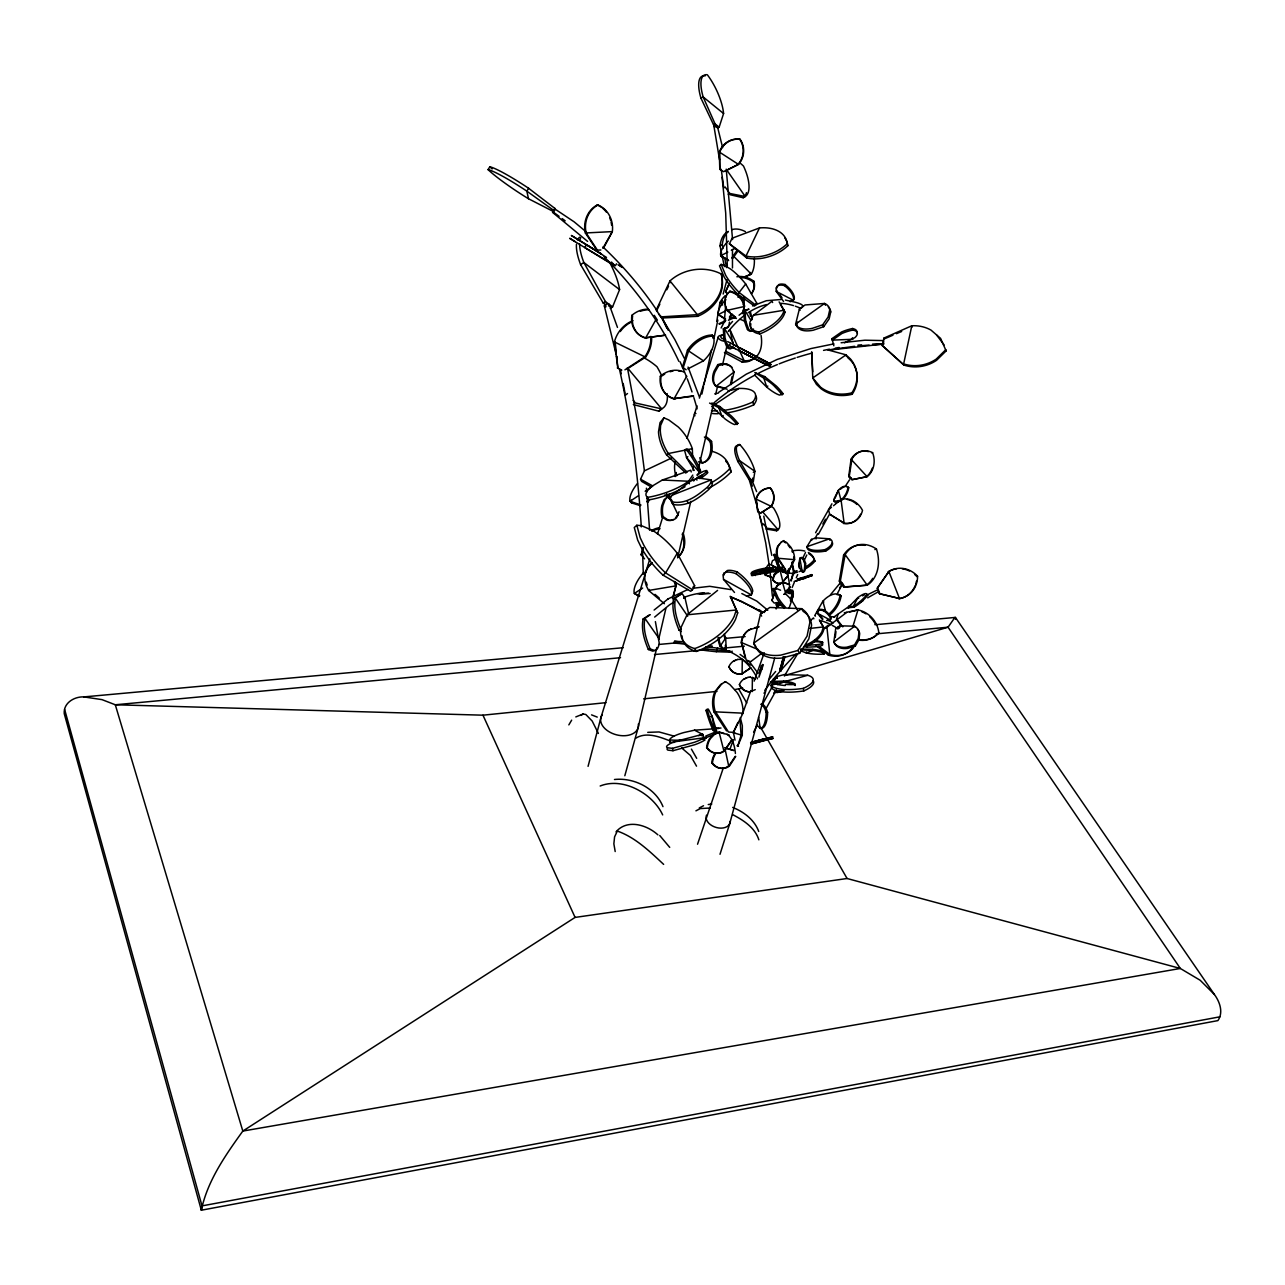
<?xml version="1.0" encoding="UTF-8"?>
<svg xmlns="http://www.w3.org/2000/svg" width="1285" height="1285" viewBox="0 0 1285 1285"><rect width="100%" height="100%" fill="white"/><g stroke="black" fill="none" stroke-linecap="round" stroke-linejoin="round"><path stroke-width="1.5" d="M751.934 480.317L749.605 481.104L751.934 480.317L756.624 491.609M737.51 659.414L742.28 659.382L742.104 673.838L739.614 674.079A11.726 11.469 -82.5 0 1 729.944 668.81L728.884 666.738A12.368 12.095 -81.6 0 1 733.269 661.261L737.718 659.43M719.552 159.886L713.994 126.46L715.006 125.544L717.223 125.737L722.62 147.598M789.359 591.614L787.882 591.742L790.789 592.819L789.359 591.614L789.472 587.309A143.101 36.462 -60.9 0 0 787.882 576.371M717.223 125.737L716.211 126.653M655.382 621.619L659.173 642.709A25.154 9.348 71.8 0 1 654.451 650.483L650.146 648.861C646.146 639.352 642.789 628.718 644.909 618.342L650.338 614.648M776.975 558.445L778.806 566.219A10.376 0.819 71.6 0 1 774.582 554.204L780.091 568.404L778.035 566.492A10.376 0.819 71.6 0 1 773.811 554.477L776.22 558.718L778.035 566.492L780.091 568.404M806.996 647.078L807.092 645.102A24.752 3.405 2.9 0 0 822.416 642.066L822.32 644.026A24.752 3.421 2.9 0 1 806.996 647.078A24.768 3.421 2.9 0 1 804.105 646.724M685.226 643.962L673.742 643.078L674.577 641.311L682.528 641.633M801.069 650.997L806.337 652.989A14.215 2.747 4.5 0 0 824.119 653.985L824.215 652.876A14.151 2.731 4.6 0 0 812.746 649.327L800.603 649.053M812.746 649.327L812.65 650.451L806.337 652.989L806.434 651.88M771.53 681.516L783.657 681.066A14.119 2.522 4.7 0 1 795.254 684.439L795.158 685.548A14.119 2.522 4.7 0 0 783.561 682.174L770.341 681.982L777.457 684.519A14.183 2.538 4.7 0 0 785.296 685.531M783.657 681.066L783.561 682.174L777.457 684.519M765.057 691.812L763.997 693.225M623.289 647.704L83.91 696.904C74.305 696.454 63.302 702.959 64.25 713.689L201.327 1210.213L1217.907 1020.611C1223.625 1012.419 1219.77 1001.786 1214.405 994.494L955.414 617.426L874.989 624.735M724.322 321.587L725.656 305.926M739.999 719.986L741.076 735.373L737.67 746.264L742.28 735.341L742.345 725.736L740.321 717.608M830.736 311.918L829.146 318.889L823.701 326.711L813.325 330.197A29.491 14.215 -31.2 0 1 796.684 325.972M791.962 563.151L793.391 571.793L791.03 580.708L794.114 571.793L792.026 562.107M724.001 575.038L724.194 572.949M64.619 709.416L202.002 1205.892L201.327 1210.213C207.495 1180.722 225.501 1155.151 242.817 1131.073L575.086 917.41L847.072 878.506L1180.337 968.472L1200.158 980.246L1214.405 994.494M955.478 619.37L955.414 617.426M752.287 481.939L753.379 481.265L754.889 471.322A24.64 7.694 58 0 0 739.807 444.578L738.233 445.574A24.479 7.614 58.1 0 0 737.895 461.556L749.219 479.835L752.287 481.939L752.689 478.084M776.622 288.466L776.799 286.812M728.997 326.005L729.446 322.166M700.823 649.824A21.042 1.687 5.7 0 0 716.291 651.688L717.689 648.122L723.166 649.086M732.097 651.077L731.952 652.234L716.291 651.688M835.266 637.456L835.957 631.674M781.409 667.397L780.943 670.882L779.834 670.593L780.654 667.188M871.744 452.882L872.595 452.657A20.303 17.123 75.7 0 1 867.102 476.671L851.746 479.755L848.726 476.253L851.072 459.259A20.255 17.058 76.2 0 1 868.483 451.597M685.724 450.296L685.869 449.284A19.934 3.518 56.4 0 1 688.856 450.119L691.137 453.348A20.705 3.646 56.5 0 1 699.795 468.897L700.518 471.049L697.723 474.856L700.518 471.049L697.98 468.174M851.072 459.259L867.102 476.671L852.324 479.61L849.321 476.109L851.923 459.034A20.255 17.058 76.2 0 1 872.595 452.657M743.79 310.906L748.769 309.203L743.79 310.906L744.384 320.222A17.042 4.995 69.8 0 0 747.452 329.442L748.786 330.647A16.207 4.755 69.7 0 0 752.303 329.49M841.322 583.888L839.314 581.141L843.586 555.168A32.398 25.009 71.3 0 1 865.046 545.354M723.327 328.848L728.338 327.081L723.327 328.848L723.857 338.035A16.721 5.076 69.8 0 0 726.876 347.095L728.21 348.251A15.918 4.835 69.8 0 0 731.759 347.03M681.002 594.039L673.533 598.858C671.525 609.54 674.994 620.414 679.074 630.196L681.339 631.561M798.66 565.031L799.88 558.268L800.78 558.156A11.886 3.421 81.9 0 1 805.566 563.232A11.87 3.421 81.9 0 1 803.173 572.034L799.125 567.761L798.66 565.031L800.025 561.545M843.586 555.168L845.144 554.622L867.246 585.173L844.807 586.843L840.39 580.772L845.144 554.622A32.43 25.009 71.2 0 1 876.45 549.032A32.478 25.122 70.6 0 1 867.246 585.173L843.731 587.197L842.317 585.269M648.989 615.129L643.11 618.985C640.99 629.361 644.331 639.994 648.331 649.503L652.635 651.126A25.154 9.364 71.8 0 0 654.402 650.499M673.468 519.445A18.616 11.902 80.1 0 1 666.433 519.959L661.791 516.715A19.612 12.513 80.4 0 1 661.775 505.696L664.056 499.72L668.939 495.721L665.212 499.496L662.948 505.455A19.628 12.513 80.4 0 0 662.948 516.49L667.606 519.718A18.616 11.886 80.1 0 0 676.617 517.646L679.058 511.703M717.833 320.061L713.994 338.324M730.523 383.99L732.048 376.65M725.302 295.582A22.552 16.801 -60.2 0 0 719.986 302.441L716.725 321.395M711.601 349.584L703.907 384.906M882.329 345.585L883.968 338.067L911.788 325.78A34.695 31.354 -18.5 0 1 930.966 330.068L940.572 338.357L946.129 350.901L936.54 360.33A34.55 31.113 -18.2 0 1 904.014 365.101L882.329 345.585L904.014 365.101M797.535 322.053L796.684 325.972L795.624 324.125L799.382 309.026L805.069 304.963L824.536 303.453A29.491 14.215 -31.5 0 1 829.692 310.054L828.102 317.026L822.641 324.848L812.265 328.35A29.507 14.199 -31.2 0 1 795.624 324.125L824.536 303.453L825.58 305.316M701.883 394.061L703.521 386.705M731.165 384.601L734.088 371.975L731.02 366.386M760.431 614.198L753.701 643.175L755.484 645.937A48.573 27.788 -33.6 0 0 782.517 657.952L799.672 653.294L808.811 638.934L811.558 625.506A48.605 27.836 -34.2 0 0 803.253 611.451L801.503 608.656L769.779 607.452L760.431 614.198L761.636 616.093M656.796 647.511L638.211 727.406L624.815 775.771M658.611 639.721L665.855 608.544M677.645 557.883L690.8 501.359M698.494 468.238L713.014 405.883M715.729 394.19L717.544 386.399M722.523 364.956L727.053 345.472M672.457 598.633L676.215 584.916L675.38 581.912M783.384 656.699L782.212 664.297L784.412 656.972L780.943 670.882L784.926 656.619M742.393 313.62L744.513 306.023C743.308 298.698 737.269 292.546 729.976 291.165L727.567 293.655M742.746 313.187L744.513 306.023M673.468 595.967L676.215 584.916M783.416 656.603L779.834 670.593L783.352 658.225L784.46 658.53M588.064 766.358L600.898 717.673L649.857 558.863M723.166 294.024L726.941 279.921M759.146 673.292L760.077 669.774M774.71 658.032L729.768 823.476L720.002 854.284M790.371 600.32L792.476 592.626M644.588 558.846L641.135 554.847L643.207 547.571M643.383 548.39L641.135 554.847M687.877 368.875L703.457 360.844A23.773 14.729 -43.9 0 0 713.271 336.156L712.227 335.096A23.612 14.553 -43.9 0 0 687.475 350.179L682.447 367.157L686.142 369.775M698.863 735.759L700.084 734.651L701.498 735.695M769.763 568.677L771.353 568.596M852.822 626.727L857.962 609.925L844.293 612.784M657.518 533.998L662.819 516.779M675.219 476.59L676.392 472.768M687.009 438.33L697.032 405.803M699.393 398.141L718.267 336.927M697.546 844.229L723.294 767.98M841.129 625.731L836.423 619.531L838.013 614.359M761.25 665.775L758.921 677.195L763.338 664.747M762.439 664.473L761.009 668.955L761.909 669.244M683.154 367.895L688.503 351.271A23.628 14.553 -43.9 0 1 713.271 336.156M719.134 127.183L723.583 113.546A33.828 11.774 64.3 0 0 707.344 74.787A33.49 11.581 64.4 0 0 703.168 96.969L715.086 123.954L719.134 127.183L717.592 127.954L713.544 124.709L700.919 98.094A33.474 11.597 64.4 0 1 705.128 75.911M730.571 596.77L737.686 612.913L735.646 619.081A47.818 26.84 -27.6 0 1 696.165 651.463A47.015 26.599 -27.1 0 1 683.218 641.119M783.77 572.484L771.08 564.838L772.494 560.662L777.794 558.027M780.075 603.34L774.116 602.986L771.948 600.513L774.453 593.092M788.958 608.512L791.753 600.336A21.652 7.774 51.1 0 0 786.163 594.457M774.116 594.393L771.948 600.513M730.009 749.107L733.366 739.662M742.762 713.223L750.825 690.575M754.166 681.13L764.238 652.812M585.912 231.653L574.138 221.839L555.024 209.069L552.598 212.411L587.614 241.419M837.675 592.947L842.607 583.808A1.622 0.803 36 0 0 840.615 582.747A1.622 0.803 36 0 0 840.454 584M552.598 212.411L553.449 211.093M610.343 308.368L612.576 306.906L619.579 289.607A51.721 17.524 56.6 0 0 609.283 261.722M792.17 587.454L794.21 582.587M727.326 294.104L725.607 291.727L729.237 283.391M729.013 284.322L725.607 291.727M801.84 307.661C807.285 303.565 788.299 300.947 785.392 300.048M674.689 475.996L676.279 472.478M737.847 722.523L733.157 732.9L743.003 713.175A28.977 22.744 62 0 0 737.124 692.519L729.832 684.519L725.527 681.66L720.548 684.584L714.99 691.555A28.816 22.504 62.3 0 0 713.866 711.778L726.571 730.924M787.705 570.974L788.781 571.118L793.793 560.164A17.524 13.187 58.8 0 0 793.648 557.048M651.559 487.143L641.568 481.345L640.54 479.209L644.411 470.856L671.429 458.086M759.483 227.943L746.007 256.052L746.713 257.996A33.667 21.813 -20.1 0 0 787.801 245.788L787.127 243.829A33.892 22.07 -20.3 0 0 759.483 227.943L732.097 238.239L729.398 243.781L746.713 257.996M802.29 559.152L805.47 552.55M657.261 309.492L659.864 304.127M666.803 289.784L668.537 286.202M729.35 345.633L730.587 343.079L727.696 341.601M770.084 366.209L738.859 350.548L766.197 364.683L770.084 366.209L770.92 364.49L733.269 344.508M867.68 597.862A192.445 99.957 -41.6 0 1 878.522 591.726L877.751 589.719L877.719 590.538M833.708 499.544L838.366 490.34A11.886 6.489 -62.9 0 1 848.02 487.352L848.726 487.722A11.854 6.457 -62.9 0 1 841.145 500.668C832.038 505.053 833.837 496.299 834.607 501.776M773.939 575.086L776.365 570.412M602.89 248.214L612.351 231.605L603.484 248.23M721.126 327.98L724.579 321.395M776.59 607.66L779.545 604.255L781.794 604.882M753.604 732.145L757.299 725.061M847.955 607.757L857.882 597.589A14.247 3.437 -42.2 0 1 866.941 594.521L867.68 595.34A14.199 3.421 -42.2 0 1 854.091 607.146L847.955 607.757L853.352 606.327A14.199 3.421 -42.2 0 0 866.941 594.521M835.009 498.275L838.366 490.34L841.145 500.668M815.606 532.729L831.925 503.8M818.416 534.223L829.13 514.851M762.551 704.196L772.237 686.752M765.748 709.143L776.429 689.836M849.128 607.034L848.871 606.022M652.78 530.56L641.472 525.661L636.83 525.26L634.276 527.509L637.665 540.053L641.119 547.217A46.244 18.408 50.6 0 0 663.044 575.15L690.688 591.277L692.47 589.751L694.671 585.767L677.243 553.225A46.935 18.889 50.7 0 0 652.78 530.56M775.257 574.09L778.63 568.002M655.848 319.788L645.729 337.794L665.485 335.16L645.729 337.794A23.708 20.592 -50 0 1 631.883 315.339A23.708 20.608 -50.7 0 1 648.138 309.187M686.768 376.136L674.143 398.655L693.691 396.182M718.074 637.505A12.481 5.317 85.8 0 0 720.114 646.243L725.286 650.371L726.218 648.748L725.672 638.035L724.322 634.035M725.672 638.035L720.114 646.243M784.396 675.974L797.567 653.872M677.243 553.225L665.63 572.917L663.044 575.15M717.576 590.409L687.041 614.808L681.162 627.225A47.047 26.583 -27.1 0 0 694.735 648.588L696.181 651.463M568.837 724.885L571.664 720.146M817.308 612.977L819.188 609.845M822.529 619.547L817.324 613.218L817.356 611.226L818.995 610.214A12.32 4.401 31.8 0 1 823.91 610.889L824.408 610.07L826.287 611.532A12.818 4.578 31.8 0 1 830.785 619.241L826.833 620.623M616.527 263.81L615.322 265.77L584.771 247.571L586.49 244.728L571.359 235.476L600.914 253.691M691.426 480.494L693.45 477.169M829.917 540.294L829.532 538.817L815.927 537.853L811.461 539.395L806.884 546.703L807.269 548.197A20.592 7.614 -14.3 0 0 825.741 551.04A20.608 7.646 -14.4 0 0 832.423 542.623M692.631 456.609L692.326 448.658A34.39 20.062 55.3 0 0 678.368 427.07L668.81 419.954L663.96 417.85L660.586 425.512L660.297 430.507A34.085 19.709 55.5 0 0 668.345 453.541L687.17 472.205M779.883 543.539L778.453 545.772A17.492 13.091 59 0 0 777.923 557.674L785.023 568.805M553.626 210.338L554.863 208.395L528.649 188.301A42.052 4.578 33.3 0 0 489.858 166.793L488.043 169.604A42.646 4.658 33.4 0 0 528.488 198.741L553.851 211.768L553.626 210.338L526.834 191.144A42.052 4.53 33.3 0 0 488.043 169.604M727.985 293.125L726.057 296.016A17.026 14.713 40 0 0 725.623 307.549L726.941 310.392L736.385 318.503M528.649 188.301L526.834 191.144L528.488 198.741M772.622 302.537L772.06 301.22L753.444 315.259L750.038 321.892A28.896 13.75 -24.7 0 0 759.001 331.996M731.904 367.221L726.732 363.767L720.949 363.687L717.785 364.635L714.074 371.22A20.608 13.139 -47.4 0 0 713.657 383.348L715.938 386.319L727.182 389.226M735.759 756.399L729.398 766.133L726.957 767.482M729.992 365.615L724.852 364.233L718.668 365.486L714.958 372.056A20.624 13.139 -47.4 0 0 714.54 384.199L715.938 386.319L734.088 371.975L733.189 371.14M731.486 314.022L729.446 317.074L730.025 317.829L732.129 314.841M788.042 575.568L782.035 583.117A9.766 8.144 88.7 0 1 774.373 581.286L772.767 579.921A10.296 8.577 89 0 1 774.598 574.475L777.088 571.97L780.621 570.797L787.464 573.287L788.042 575.568L781.585 583.133A9.766 8.144 88.7 0 1 773.923 581.318L772.767 579.921M879.326 593.686L899.484 598.489L888.867 571.504L877.221 588.321L888.867 571.504A24.335 22.375 63.4 0 1 917.57 576.258A24.319 22.359 62.4 0 1 899.484 598.489L879.326 593.686L878.635 591.967M649.76 499.415L647.72 502.483L646.676 501.311M724.081 573.19L726.025 572.307A27.274 9.316 34.5 0 1 736.096 573.704L737.285 571.937L741.461 575.327A28.35 9.67 34.7 0 1 752.769 591.116L751.356 594.939L746.264 595.967M751.42 293.751A19.516 14.745 35.1 0 0 753.363 282.154L753.942 281.303A19.468 14.681 34.6 0 0 736.883 276.773M744.304 297.317L743.726 298.168L737.895 297.092M714.797 753.942A16.721 14.055 -84.3 0 0 711.778 762.904L713.673 765.089A15.854 13.348 -84.6 0 0 726.25 767.45L728.707 766.085L735.245 756.367M855.36 627.417L854.605 626.213L833.82 642.05A21.572 13.043 -33.3 0 0 846.831 647.174L854.525 644.974L858.187 638.516L858.958 632.493A21.572 13.059 -33.6 0 0 854.605 626.213L839.764 625.795L835.668 628.911L833.82 642.05L834.575 643.255A21.556 13.043 -33.3 0 0 847.586 648.379L855.28 646.178L858.942 639.737L859.697 633.714A21.572 13.059 -33.6 0 0 857.481 629.024M737.044 250.286L731.92 257.883L732.498 258.638L737.783 251.266M692.776 475.064L688.583 481.249L684.214 484.188A34.888 10.232 -19.2 0 1 647.672 497.343L648.507 499.913A34.888 10.28 -19.2 0 0 679.797 489.665M706.621 747.677L708.565 749.894A16.159 13.621 -85.1 0 0 721.415 752.351L723.905 750.97L732.193 739.469L724.628 751.018L722.122 752.384A16.159 13.637 -85.1 0 1 709.272 749.942L706.621 747.677A17.042 14.344 -84.8 0 1 709.705 738.554L713.898 734.233M803.8 690.945L803.35 688.375A33.683 9.702 -9.7 0 0 807.735 675.284L784.284 674.545L777.072 676.504L771.064 685.307L771.514 687.844A33.571 9.67 -9.6 0 0 803.8 690.945A33.667 9.734 -9.7 0 0 813.052 680.584M786.227 592.24L790.227 586.843L784.284 594.329M755.628 305.011L756.833 303.26L745.702 284.001A29.218 9.075 49.5 0 0 730.635 269.079L723.857 265.128L721.142 264.357L719.52 265.834L724.13 276.966A28.961 8.931 49.5 0 0 737.751 294.201L754.504 306.039L755.628 305.011L739.389 292.707A28.977 8.915 49.5 0 1 725.752 275.472L721.142 264.357M776.815 286.539L778.067 285.623A16.705 7.437 35.9 0 1 784.38 285.559L785.103 284.531L787.625 286.683A17.364 7.726 36.1 0 1 794.146 299.293L790.195 301.766M776.991 290.394L776.268 291.422L783.561 301.445M649.343 589.429L648.62 590.457L664.393 603.725M745.702 284.001L737.751 294.201M797.889 650.483L807.06 636.123L809.807 622.695A48.653 27.804 -34.2 0 0 801.519 608.656L753.701 643.175A48.605 27.756 -33.6 0 0 780.718 655.157L797.889 650.483L799.672 653.294M764.703 690.447L770.117 683.299A192.445 99.957 -41.6 0 1 795.897 654.21M675.46 517.871L677.163 515.654M726.041 307.019L726.941 310.392L744.095 306.553C742.891 299.228 736.851 293.076 729.559 291.695L729.976 291.165M830.383 594.875L840.213 582.956M768.558 680.054L775.626 671.493M767.804 386.03L766.808 387.219L769.763 389.532A19.436 4.417 41.1 0 0 779.658 395.089L783.127 393.788A20.415 4.626 41.1 0 0 776.445 386.142L764.736 376.601L754.873 372.521C759.339 375.83 770.229 381.115 775.449 387.347A20.415 4.61 41.1 0 1 782.131 394.977M711.601 406.205L725.109 418.974A19.195 3.951 41.2 0 0 734.683 424.58L737.992 423.391A20.158 4.144 41.1 0 0 731.277 415.922L719.745 406.478L711.842 402.976M719.745 406.478L718.749 407.666L722.186 416.693L723.182 415.521M755.5 374.401L754.809 375.22L766.808 387.219L763.74 377.806L764.736 376.601M726.651 328.157L732.546 321.427M833.837 345.793L831.989 338.63L841.498 332.012A19.869 6.827 -15.5 0 1 852.662 328.494L854.766 329.185A20.785 7.164 -15.4 0 1 856.838 332.847M831.989 338.63L832.375 340.123L841.884 333.522A19.885 6.811 -15.5 0 1 853.063 330.004L855.151 330.695A20.785 7.148 -15.4 0 1 854.959 337.586L844.502 342.806M721.801 683.845L716.227 690.816A28.832 22.504 62.3 0 0 715.102 711.055L728.499 732.032L734.04 732.418M654.659 617.073L669.437 604.898A387.909 161.653 81.2 0 1 674.111 602.135M781.73 541.788L777.666 546.27A17.476 13.091 59 0 0 777.136 558.172L785.97 570.428M654.113 610.038L668.312 598.714M651.913 562.669L646.821 568.982A27.049 21.716 34.9 0 0 646.484 586.137L648.62 590.457L675.508 585.944L674.24 581.446M649.134 565.561L652.202 562.766M755.725 304.272L756.833 303.26M810.53 620.478L813.453 617.908L813.871 618.792M784.316 608.383A21.492 7.678 51 0 1 776.766 598.553L772.751 589.301L775.803 588.257L780.573 590.217M779.545 604.255L776.847 607.146A12.657 10.312 27.5 0 0 776.108 608.978M692.888 587.277L694.671 585.767M831.459 507.238L828.52 509.743L829.66 514.225L844.116 523.14A20.351 17.588 65.7 0 0 862.524 510.402A20.367 17.637 66.2 0 0 840.984 499.383L844.116 523.14L829.66 514.225M835.844 503.479L838.784 500.973M740.048 654.386L745.316 658.289L741.622 642.645A21.01 18.889 51.6 0 1 748.721 630.003L759.098 626.727M790.532 601.364L791.753 600.336L797.712 610.391M833.515 505.712L839.49 500.652M954.9 617.442L948.057 627.208L784.894 675.508M762.214 652.973L750.135 662.064L747.211 660.843M779.401 583.31L776.943 585.799A10.184 8.481 89.3 0 0 775.433 589.253M849.626 612.013L857.962 609.925A24.543 22.391 50.1 0 1 878.844 632.814L878.217 633.328A24.447 22.263 49.5 0 1 858.043 639.994M739.052 315.211L745.445 310.231M825.773 628.14L846.799 612.351M625.442 395.121L627.514 393.531M839.234 627.626C837.242 624.847 835.812 632.493 840.278 626.614L839.764 625.795M672.183 495.159L711.103 479.899A35.289 9.156 -25.1 0 1 707.119 487.384C698.606 494.5 689.017 502.274 677.372 502.371A35.37 9.204 -24.9 0 1 672.167 495.159L690.752 481.008L698.398 478.004L711.103 479.899L712.211 482.469A35.273 9.188 -25.1 0 1 708.244 489.971C699.731 497.102 690.157 504.876 678.512 504.957A35.354 9.236 -24.9 0 1 671.862 500.25M633.344 404.582L658.675 411.136L661.663 408.871A51.641 21.186 52.3 0 0 667.172 393.595M663.96 417.85L660.04 422.572L658.498 431.84A34.052 19.725 55.5 0 0 666.546 454.858L685.885 473.121M666.546 454.858L668.345 453.541L692.326 448.658M765.988 528.986L776.622 530.785L778.084 529.709A24.672 9.525 53.8 0 0 773.618 508.089A24.64 9.493 54 0 0 770.502 505.84M833.869 617.025L850.782 605.139M718.636 392.343L746.28 374.16L777.136 359.463L810.915 348.572L833.917 343.866M694.253 470.406L686.543 457.588L684.536 450.2A19.934 3.502 56.4 0 1 687.523 451.051L688.856 450.135M687.861 456.673L686.543 457.588L699.185 471.964L698.478 469.828A20.705 3.63 56.5 0 0 689.804 454.28L687.523 451.051M755.259 689.659L749.974 691.844A11.581 11.308 -81.2 0 1 740.433 686.64L739.389 684.6A12.224 11.934 -80.4 0 1 743.71 679.187L748.095 677.372M713.287 405.53L738.891 388.455A39.594 13.894 -18.7 0 1 752.753 402.044L753.701 404.887A39.321 13.75 -18.5 0 1 726.33 412.967M575.808 716.918L583.117 714.01L585.832 714.508L592.192 721.062L598.392 733.43M580.981 715.44L583.117 714.01M606.07 305.188L603.227 303.067L580.611 264.63L583.84 262.493A51.014 17.123 56.9 0 1 579.599 243.813M638.468 495.705L630.1 501.246L631.594 502.901L640.299 505.664M645.15 491.272L650.162 487.947M768.093 572.757L765.041 574.764L771.675 577.415L765.041 574.764A14.392 6.553 -42 0 1 764.752 571.777M603.227 303.067L605.46 301.606L612.576 306.906M624.944 369.807L644.781 356.893A30.31 28.302 -71.7 0 0 650.852 336.365M788.781 571.118L794.58 559.666A17.54 13.187 58.8 0 0 790.934 547.314L786.532 542.382L783.159 541.097L785.745 542.896M724.435 352.476L742.071 362.033L744.143 360.683A38.389 22.905 56.7 0 0 761.073 335.369M642.645 588.064L634.308 593.461L639.288 596.497M777.136 558.172L794.58 559.666L793.793 560.164M789.681 590.024L789.038 591.309M627.192 368.923L645.584 357.182A30.278 28.27 -71.7 0 0 651.64 336.67M760.881 512.972L771.305 506.322A14.392 13.91 -79.2 0 0 770.454 488.123L770.165 488.059A14.424 13.942 -79.4 0 0 755.982 499.126L757.716 511.51L760.688 512.94L771.305 506.322M697.305 478.149L701.915 475.225A22.407 2.104 -29.3 0 0 703.12 471.499A22.504 2.12 -29.3 0 0 696.775 475.032M737.895 461.556L739.485 460.56A24.495 7.598 58.1 0 1 739.807 444.578M753.299 472.302L754.889 471.322L739.485 460.56L750.328 479.144L753.379 481.265M749.219 479.835L750.328 479.144M616.013 831.861C627.128 818.786 646.837 824.729 657.904 834.864M699.666 478.646L702.783 476.783A22.407 2.12 -29.3 0 0 705.947 472.366M724.274 682.399L725.527 681.66M728.258 194.292L729.703 193.457L745.268 196.541A33.538 14.183 60.2 0 0 743.517 166.102A33.394 14.119 60.5 0 0 739.55 162.665M730.121 194.726L743.18 197.745L745.268 196.541L726.186 169.17M713.85 711.778L743.003 713.175L741.75 713.882M751.307 628.702L748.143 630.517A21.01 18.873 51.6 0 0 741.059 643.142M667.606 599.115L687.877 589.478M743.919 679.203L745.926 678.078M733.478 661.277L735.502 660.137M635.625 738.313C645.905 731.695 658.98 736.594 669.324 740.658M691.25 471.948L690.688 470.198L662.337 480.012L652.764 485.762A34.358 10.168 -19.1 0 0 647.656 497.343M600.175 786.002C622.936 776.799 652.78 793.536 662.674 814.915M729.334 735.149L719.777 732.145L714.605 734.265L710.412 738.586A17.042 14.344 -84.8 0 0 707.328 747.709M780.943 542.302L783.946 540.583M721.608 253.402L720.034 245.869L722.266 244.68A37.891 20.945 63.2 0 1 728.21 231.686M883.694 341.135L883.421 343.994M699.281 807.944L703.521 805.743M727.792 252.101L720.74 255.731L728.643 260.614M731.31 250.286L734.827 248.455M695.924 810.835L700.309 808.57L710.236 808.008M783.834 594.345L785.761 593.558L782.453 582.169L789.649 584.579L782.886 582.153L777.377 585.783A10.184 8.481 89.3 0 0 775.883 589.237M743.999 277.255L751.307 274.155A38.148 21.17 62.8 0 0 754.295 258.301M779.031 571.183L775.048 574.459A10.296 8.577 89 0 0 773.217 579.888M725.479 170.937L738.634 164.303A19.709 18.616 -81 0 0 740.176 139.358L739.726 139.262A19.741 18.665 -80.9 0 0 719.279 152.208L719.793 169.331L723.519 171.708L738.634 164.303M725.35 311.018L718.347 314.552L724.788 318.921M700.919 98.094L703.168 96.969L723.583 113.546M816.087 645.632L828.391 655.173L829.821 654.467A32.832 26.069 62.5 0 0 853.593 647.56M713.544 124.709L715.086 123.954M866.395 595.308L877.655 589.767M917.57 576.258L916.864 576.596A24.319 22.359 63.4 0 0 914.615 574.411M696.904 477.618L701.915 475.225L702.783 476.783M702.686 739.18L719.6 731.984M718.861 323.788L725.816 320.559M729.286 318.953L734.506 316.528L735.534 317.122L728.45 320.27M752.512 305.926L766.326 300.722L781.2 299.485M722.796 338.469L725.334 339.882M719.584 324.189L724.901 321.844M892.946 335.192L884.225 338.903L883.968 338.067M896.432 333.698L901.668 331.482M795.335 581.029L812.2 575.551L794.082 581.559M716.002 731.759L705.818 736.016L706.124 738.313M729.254 330.229L730.041 329.908L733.189 344.878M747.452 329.442L749.974 330.181A16.223 4.755 69.7 0 0 753.492 329.024M726.876 347.095L729.366 347.801A15.918 4.835 69.8 0 0 732.916 346.581M763.788 573.399A17.588 2.875 -8.2 0 0 773.522 571.616L782.308 568.131L782.196 567.183L765.988 568.05A17.348 2.843 -8.2 0 0 751.484 572.789L751.677 574.186A17.348 2.859 -8.2 0 1 752.127 573.56M742.505 277.592L751.307 274.155L733.333 255.908M698.43 461.797L702.252 463.002A22.825 14.408 69.5 0 0 710.252 441.944L711.569 441.446A22.809 14.424 69.2 0 0 705.69 436.514M797.535 579.085L805.181 577.399L805.47 578.298L797.808 579.985L797.535 579.085L811.911 574.652L795.592 581.222M673.533 598.858L682.11 593.638L684.985 597.846L688.712 614.085M683.7 598.312L684.985 597.846M643.11 618.985L644.909 618.342L659.269 638.886M679.074 630.196L680.954 629.538C676.874 619.755 673.404 608.881 675.396 598.2L687.716 616.222M648.331 649.503L650.146 648.861M706.156 710.734L707.441 710.284A16.753 2.104 72.1 0 1 708.404 709.272L712.018 716.066L717.175 732.755L713.336 730.523L712.356 728.531A17.396 2.184 72.1 0 1 707.023 713.817L706.156 710.734A16.753 2.12 72.1 0 1 707.135 709.722M710.734 716.516L712.018 716.066L714.621 730.073L717.175 732.755M874.892 549.578L876.45 549.032M770.309 570.893A17.588 2.875 -8.2 0 0 773.361 570.219L778.662 568.388M754.809 741.557L772.879 736.819L750.585 742.473M790.628 592.176L790.998 590.056M839.314 581.141L840.39 580.772M752.175 743.79L773.265 738.313L750.874 743.613M676.986 475.482L675.878 475.852L674.978 472.173A20.03 13.219 72 0 1 675.251 461.62M843.731 587.197L844.807 586.843M783.127 393.788L780.654 393.901M773.65 692.936L783.962 690.495M737.992 423.391L735.663 423.408M734.859 689.563L742.666 688.021M773.377 678.93L777.216 677.789M674.047 741.83L704.18 737.751A29.427 4.626 -13.5 0 1 694.285 742.328L672.457 748.336L667.509 747.774A29.555 4.674 -13.4 0 1 674.047 741.83L702.718 734.297L704.678 740.096A29.427 4.658 -13.5 0 1 694.783 744.706L672.971 750.713L668.007 750.135A29.555 4.706 -13.4 0 1 667.413 748.368M752.673 741.975L763.097 739.068L763.499 740.562L751.323 743.935M776.863 683.716L771.064 685.307A33.587 9.637 -9.6 0 0 803.35 688.375M784.589 681.612L807.735 675.284M755.178 571.873L773.425 568.693A17.524 1.671 -13.1 0 1 764.944 571.664L751.853 574.25A17.524 1.687 -13 0 1 755.178 571.873L772.092 567.713L773.715 570.09A17.524 1.687 -13.1 0 1 765.25 573.062L752.143 575.648A17.524 1.687 -13 0 1 752.239 574.62M774.823 692.262L782.019 690.527M782.469 691.346L776.911 692.615M714.733 393.869L718.46 393.033M727.744 390.945L738.891 388.455M693.868 588.144L709.738 586.313L730.956 589.622M668.328 494.372A20.094 12.738 80.1 0 0 668.826 498.227L670.015 498.002A20.094 12.738 80.1 0 1 669.517 494.131M718.797 728.466L694.526 730.185L683.973 732.53A28.8 6.553 -8.6 0 0 669.597 739.871L669.903 742.168M661.791 516.715L662.948 516.49M834.126 501.519L840.438 500.315A11.854 6.441 -62.9 0 0 848.02 487.352M202.002 1205.892L1219.883 1016.82M766.422 571.359L773.715 570.09L772.092 567.713M753.444 315.259L784.107 310.247L784.926 312.175A29.394 13.958 -24.9 0 1 759.837 333.907A28.88 13.766 -24.7 0 1 750.89 323.82M647.736 732.354L659.077 731.952L674.384 736.193M841.129 342.758L864.933 340.204L883.454 340.589M829.66 349.713L854.605 346.308M829.323 350.05L883.518 344.075M693.225 395.796L674.143 398.655A23.387 20.56 -50.9 0 1 660.345 376.2A23.387 20.592 -51.6 0 1 684.359 372.232M614.471 779.497C633.874 777.393 655.527 788.09 662.98 806.643M804.667 563.36A11.87 3.421 81.9 0 1 802.274 572.162L799.88 558.268A11.886 3.421 81.9 0 1 804.667 563.36L805.566 563.232M708.244 804.538L711.778 804.024M747.902 677.356L750.36 677.115M809.887 628.429L823.38 626.952L823.974 628.236A21.7 13.011 -26.4 0 1 806.386 646.178L805.791 644.909A21.716 13.011 -26.4 0 0 823.396 626.952L819.814 620.591M83.91 696.904L101.997 699.634L115.297 704.774L482.967 715.183L605.942 702.67M643.624 698.847L717.014 691.378M687.041 614.808L736.305 610.006L737.686 612.913M754.809 627.594L758.503 627.225M620.543 657.711L115.297 704.774L242.817 1131.073L1180.337 968.472L948.057 627.208L876.161 633.89M654.499 654.547L708.404 649.519M724.387 648.042L744.352 646.178M858.219 345.986L869.078 345.055M659.237 644.411L673.228 643.142M725.158 638.404L745.139 636.589M872.708 344.798L883.598 344.027M661.566 316.849L697.305 314.648A40.959 34.984 -9.4 0 0 721.367 274.042A41.168 35.354 -9 0 0 669.983 280.901L656.169 310.119L661.775 318.005L697.562 316.335A40.911 34.952 -9.4 0 0 721.608 275.777L721.367 274.042M761.105 704.453A19.468 7.084 86.4 0 1 766.165 712.388L767.611 712.292A19.42 7.084 86.5 0 1 761.603 728.338L760.174 728.434L756.656 724.82M697.98 593.766L708.485 593.172M699.634 594.12L710.139 593.509M585.35 232.97L612.351 231.605A24.463 22.086 88.1 0 0 597.991 204.99L597.172 205.006A24.367 21.909 88.3 0 0 585.35 232.97L596.85 250.157L600.866 249.981M783.079 582.378L780.172 570.813L787.159 573.303L787.737 575.584M674.577 641.311L678.865 641.858M832.375 340.123L852.822 339.272L852.421 337.778M735.02 740.176L733.478 732.771L734.667 732.739M742.28 735.341L733.478 732.771M716.516 728.081L720.997 728.049M793.953 573.752L788.347 572.885A10.328 4.305 -89.3 0 1 788.524 568.998M772.751 589.301L774.598 589.301M674.464 643.046L685.21 643.496M776.349 602.617L780.348 602.793M719.07 732.113L723.905 750.97M662.337 480.012L688.583 481.249L689.419 483.835M800.555 649.824L812.65 650.451A14.167 2.715 4.6 0 1 824.119 653.985M814.578 641.665L822.416 642.066L814.786 640.235M711.778 762.904L714.364 765.137A15.854 13.348 -84.6 0 0 726.957 767.482M728.707 766.085L725.125 749.476M728.884 666.738L730.153 668.826A11.726 11.469 -82.5 0 0 739.823 674.111M730.153 650.949L716.484 650.001A21.042 1.671 5.7 0 1 704.517 648.652M714.974 126.862L713.994 126.46M750.151 677.099L755.371 679.203M739.389 684.6L740.642 686.672A11.597 11.324 -81.2 0 0 750.183 691.876M717.689 648.122L713.673 647.672A20.753 1.654 5.7 0 0 705.706 646.981M752.223 691.587L752.4 677.307L755.195 679.187M724.82 650.836L728.499 651.35M757.716 511.51L758.696 511.928M719.793 169.331L719.728 152.289A19.725 18.665 -80.9 0 1 740.176 139.358M790.564 580.531L791.528 580.708M719.728 152.289L738.2 164.223A19.725 18.616 -81 0 0 739.726 139.262M827.508 349.825L846.028 354.837L850.477 359.013A35.241 30.503 -14.2 0 1 851.907 392.792L852.228 394.222M715.07 385.484L724.66 388.118M779.272 604.753L783.689 606.408M725.864 748.175L733.494 750.504M772.189 681.757L777.553 683.411M720.74 732.627L724.081 733.655M724.66 747.629L734.008 750.536M632.943 320.624A30.39 28.463 -71.6 0 0 614.407 341.922L617.86 368.088L616.639 356.154M641.006 505.069L630.1 501.246A30.246 11.404 -41.5 0 1 637.472 483.449M736.98 745.702L738.49 746.232M645.584 357.182L614.407 341.922L615.226 342.212M732.691 807.43C743.838 811.751 754.552 819.958 758.728 831.475M741.83 593.558L756.753 601.075L766.615 609.283M591.55 714.878L597.252 717.11M731.984 597.284L754.68 607.95M730.346 596.947L741.606 601.396L761.78 612.463M758.15 649.567L741.622 642.645L746.167 659.896L750.536 661.727M639.769 595.822L634.308 593.461A30.165 12.191 -42.2 0 1 643.994 572.082M827.267 620.012L833.226 622.888M617.298 367.895L621.795 370.128M709.577 403.088L718.749 407.666L730.282 417.111A20.158 4.128 41.1 0 1 736.996 424.564M725.559 351.174L744.143 360.683L730.314 330.422M730.587 343.079L736.498 346.131M766.872 362.402L770.92 364.49M735.261 348.685L726.796 344.3M694.526 730.185L702.59 734.361M732.048 347.03L766.197 364.683L767.434 362.161L740.08 348.042L765.523 361.695M771.08 564.838L784.894 572.034A24.977 15.854 -23.7 0 0 789.279 572.098M732.627 814.61C743.389 820.183 755.002 827.685 758.857 839.828M640.54 479.209L652.764 485.955M737.285 571.937A27.274 9.332 34.5 0 0 727.214 570.54L723.005 574.7L723.519 579.374L751.356 594.939L751.596 592.883A28.366 9.654 34.7 0 0 740.272 577.11L736.096 573.72M728.065 259.859L720.74 255.731A19.387 8.786 -37.5 0 1 728.386 241.098M664.875 494.87L668.216 496.797L666.722 493.665M756.271 608.897L762.615 612.688M725.623 319.001L718.347 314.552A19.259 9.043 -37.9 0 1 725.945 299.726M575.182 241.676L569.673 238.287L613.33 265.16M601.492 253.98L586.49 244.728L606.52 257.45M618.005 264.726L622.454 267.457L619.466 265.352M692.47 589.751L665.63 572.917A46.26 18.359 50.6 0 1 643.689 544.985L640.235 537.805L636.83 525.26M703.457 360.844L687.475 350.179M742.28 659.382L750.697 665.1M815.445 616.125L814.722 615.627L822.834 601.251A19.195 10.649 -54.9 0 1 840.069 595.196L841.113 595.951A19.098 10.553 -54.8 0 1 830.608 614.246M681.692 747.966L690.414 755.452L696.534 766.165M823.878 601.99L822.834 601.251L825.323 610.198M729.398 243.781L746.007 256.052A33.699 21.797 -20.1 0 0 787.127 243.829M818.818 646.21L829.821 654.467L826.865 626.711M619.579 289.607L583.84 262.493L605.46 301.606M823.91 610.889L825.789 612.351A12.818 4.578 31.8 0 1 830.303 620.045L817.324 613.218L817.838 610.407L819.493 609.411A12.32 4.401 31.8 0 1 824.408 610.07M660.345 376.2L661.036 376.762A23.371 20.56 -50.9 0 0 661.068 383.942M784.38 285.559L786.918 287.712A17.364 7.71 36.1 0 1 793.439 300.305L776.268 291.422L776.092 287.84L778.79 284.595A16.705 7.437 35.9 0 1 785.103 284.531M631.883 315.339L632.622 315.949A23.692 20.576 -50 0 0 632.895 324.543M654.997 594.361L659.237 598.055M668.826 498.227L671.123 500.25M727.358 309.878L730.025 312.223M659.735 835.507L669.726 847.377M602.954 246.961C623.434 266.3 641.922 287.872 657.518 311.339M847.441 357.326L850.766 360.459A35.193 30.471 -14.2 0 1 853.16 363.687M717.785 364.635L718.668 365.486M719.986 302.441L722.636 305.011M731.856 313.974L734.506 316.528M725.286 650.371L720.997 646.146A12.481 5.317 85.8 0 1 718.957 637.424M663.654 864.387C649.841 851.521 635.416 837.418 617.33 831.058L614.583 836.856L613.861 843.843L615.194 851.537M604.062 256.759C634.629 287.085 660.458 322.31 678.849 361.31M936.556 334.967L944.106 344.958M858.637 598.408L857.882 597.589L853.352 606.327L854.091 607.146M762.969 512.233L778.084 529.709L767.016 528.247L763.242 523.894L762.214 524.633L757.716 508.94M750.279 662.883L757.893 673.035M723.519 579.374L734.49 592.465M633.168 400.294L635.433 402.992L661.663 408.871L627.401 367.783M658.546 313.974L661.775 318.005M836.824 619.177L842.799 626.855M788.107 545.161L790.147 547.812M819.83 615.049L822.866 618.985M691.41 749.107L696.695 758.343M729.703 193.457L725.206 187.032L723.76 187.883L721.238 169.299M780.011 294.827L782.035 297.799M660.827 316.271L674.914 339.674L684.391 358.435M597.413 250.173L586.153 232.987A24.383 21.925 88.3 0 1 597.991 204.99M854.525 644.974L855.28 646.178M733.173 342.726L724.483 328.382L725.013 337.586A16.737 5.06 69.8 0 0 728.033 346.645M779.112 301.895L784.107 310.247A29.41 13.942 -24.9 0 1 759.001 331.98L759.837 333.923M750.793 320.238L744.963 310.44L745.573 319.756A17.042 4.979 69.8 0 0 748.641 328.976M780.461 304.577L784.926 312.175M738.827 689.162L746.778 703.056M760.672 727.374L847.072 878.506M799.382 309.026L800.105 310.295M822.641 324.848L823.701 326.711M819.348 619.948L823.974 628.236M661.181 316.576L666.915 328.205M661.839 317.154L668.232 330.277M699.747 457.765L702.252 463.002L703.57 462.488A22.809 14.408 69.5 0 0 711.569 441.446M670.641 499.303L678.319 515.43M644.411 470.856L639.4 431.776L627.578 368.586M482.967 715.183L575.086 917.41M712.131 451.356A53.456 31.129 -25 0 1 729.671 468.752L731.085 471.932A52.797 30.454 -24.6 0 1 707.971 488.461M792.524 552.373L791.913 550.96A25.106 16.03 -23.9 0 1 804.86 551.072M730.282 596.272L736.305 610.006L734.265 616.174A47.85 26.808 -27.6 0 1 694.751 648.572M687.186 500.813L688.326 503.415M808.313 552.438A25.106 16.03 -23.9 0 1 814.288 559.794L814.899 561.208A24.961 15.854 -23.7 0 1 805.213 568.966M688.069 367.06L699.345 396.824M877.687 588.096L879.791 593.461M704.678 740.096L702.718 734.297M732.578 239.572L726.362 170.664M609.235 304.561L617.475 327.418M776.815 560.389L778.614 565.384M811.654 574.588L811.943 575.487M756.672 504.732L749.605 481.104M773.972 588.257L777.987 597.509A21.508 7.662 51 0 0 785.537 607.339M724.194 635.995L724.788 638.115M707.441 710.284L708.308 713.368A17.396 2.184 72.1 0 0 713.641 728.081L714.621 730.073L713.336 730.523L712.372 725.27M912.125 327.016L911.788 325.78L903.66 363.896A34.599 31.129 -18.2 0 0 936.219 359.109L945.808 349.681L946.129 350.901M852.662 328.494L853.063 330.004M774.55 691.234L774.791 692.133M772.189 737.06L772.558 738.538M616.077 354.13L604.368 306.087A2.49 1.285 -16.2 0 1 605.813 304.336A2.586 1.333 -16.2 0 1 609.026 304.272A2.49 1.285 -16.2 0 1 608.464 305.991M815.927 537.853L816.184 538.865M811.461 539.395L811.718 540.423M825.356 549.546A20.592 7.614 -14.3 0 1 806.884 546.703L829.532 538.817A20.624 7.63 -14.4 0 1 825.356 549.546L825.741 551.04M752.335 319.547L750.488 312.11L749.685 312.432L750.504 316.19M763.772 516.152L771.787 555.409M760.045 517.1L765.715 542.8L769.843 569.351M616.495 355.961L617.314 359.591M619.354 368.699C630.967 420.725 637.986 473.747 641.295 526.93M672.457 748.336L672.971 750.713M846.333 356.282L846.028 354.837L812.762 377.951L816.441 384.344L820.874 388.568A34.326 29.651 -13.3 0 0 852.228 394.238M722.395 257.177L724.371 266.589M755.002 574.122L755.291 575.535M620.494 369.839L621.249 373.726M623.161 383.46L625.056 393.178M722.266 244.68L722.973 248.503M724.724 258.044L726.491 267.585M799.27 564.934L799.752 567.681M777.072 676.504L777.377 678.239M670.272 282.62L669.983 280.901L697.305 314.648L697.562 316.335M554.863 208.395L555.088 209.84M758.632 717.159L760.174 728.434A19.42 7.068 86.5 0 0 766.165 712.388M756.512 500.941L757.909 511.559M773.345 570.219L773.522 571.616M722.09 177.266L725.704 213.053L727.31 266.027M770.052 571.279L772.349 596.24M615.419 344.203L616.238 352.17M646.419 488.188L646.74 492.01M647.222 497.745L649.616 530.271M725.334 645.247L725.607 648.813M812.762 371.799L811.686 351.865L812.762 377.951L820.537 387.154A34.358 29.667 -13.3 0 0 851.923 392.808M693.017 466.551L693.177 470.519M642.468 547.796L643.319 574.266M732.466 249.483L732.482 267.939M725.318 341.232A5.252 2.715 15.3 0 1 718.411 338.035A5.252 2.715 15.3 0 1 722.668 335.385M638.34 724.081A19.275 12.577 14.9 0 1 616.447 734.811A19.275 12.577 14.9 0 1 602.36 714.701M820.408 620.543A176.302 85.083 80.8 0 1 830.656 624.558M832.118 625.313A176.302 85.083 80.8 0 1 836.551 627.883M713.994 402.799A270.428 220.538 14.9 0 1 755.275 374.915M758.584 373.196A270.428 220.538 14.9 0 1 777.345 364.603M779.112 363.88A270.428 220.538 14.9 0 1 795.286 358.001M797.118 357.407A270.428 220.538 14.9 0 1 812.072 353.086M823.557 350.387A270.428 220.538 14.9 0 1 829.371 349.199M835.234 348.139A270.428 220.538 14.9 0 1 839.169 347.48M857.93 345.135A270.428 220.538 14.9 0 1 861.56 344.83M872.531 344.123A270.428 220.538 14.9 0 1 883.582 343.818M694.976 415.778A2.602 1.333 48.2 0 1 694.526 413.802A2.602 1.333 48.2 0 1 695.972 413.529M839.555 587.984A251.844 53.601 -61.2 0 1 841.787 584.932M743.308 660.281A171.082 95.315 -37.9 0 1 757.475 678.833M708.581 645.488A171.082 95.315 -37.9 0 1 712.356 646.146M721.287 648.443A171.082 95.315 -37.9 0 1 726.282 650.226M727.872 650.885A171.082 95.315 -37.9 0 1 742.087 659.269M781.392 568.596A143.101 36.462 -60.9 0 1 786.725 573.656M727.069 734.201A241.5 57.97 -59.4 0 1 735.405 753.476M796.282 577.784A160.561 37.699 -62.1 0 1 797.696 574.556M803.655 561.561A160.561 37.699 -62.1 0 1 806.787 555.008M815.011 538.64A160.561 37.699 -62.1 0 1 817.581 533.741M822.834 524.039A160.561 37.699 -62.1 0 1 825.5 519.22M845.787 485.521A160.561 37.699 -62.1 0 1 849.546 479.803M606.102 306.746A2.49 1.285 -16.2 0 1 604.448 305.91M696.984 480.076A1.767 1.719 -0.3 0 0 694.575 479.498A1.767 1.735 -0.3 0 0 693.739 481.024M822.336 629.955A192.445 99.957 -41.6 0 1 828.183 625.201M859.954 602.585A192.445 99.957 -41.6 0 1 863.038 600.657M730.169 821.34A12.352 8.32 17.8 0 1 716.564 827.572A12.352 8.32 17.8 0 1 706.509 815.172M790.917 590.136A3.212 1.911 17.4 0 1 792.299 592.915A3.212 1.911 17.4 0 1 788.428 593.236A3.212 1.911 17.4 0 1 786.388 590.522M787.175 589.767A3.212 1.911 17.4 0 1 789.359 589.59M722.218 338.614A2.136 1.719 39.2 0 1 722.796 335.096M728.322 331.434A236.328 108.069 85.9 0 1 744.931 315.018M748.143 312.753A236.328 108.069 85.9 0 1 766.663 304.561M780.83 303.324A236.328 108.069 85.9 0 1 793.52 305.605M795.335 306.199A236.328 108.069 85.9 0 1 800.812 308.368M552.919 211.864A328.06 259.442 31.9 0 1 559.103 216.314M562.155 218.562A328.06 259.442 31.9 0 1 565.175 220.859M611.467 262.044A328.06 259.442 31.9 0 1 614.021 264.742M654.242 315.307A328.06 259.442 31.9 0 1 657.406 320.19M680.102 361.824A328.06 259.442 31.9 0 1 686.592 377.099M687.25 378.802A328.06 259.442 31.9 0 1 692.005 391.941M693.836 397.579A328.06 259.442 31.9 0 1 697.112 408.855M750.617 481.281A194.26 85.87 83.8 0 1 752.367 486.132M746.457 192.638A33.522 14.215 60.2 0 1 743.18 197.745M784.701 237.773A33.86 22.07 -20.3 0 1 787.801 245.788M682.64 639.464A47.015 26.599 -27.1 0 1 682.062 635.898M662.209 375.814A23.371 20.576 -51.6 0 1 664.698 374.128M670.079 371.75A23.371 20.576 -51.6 0 1 672.89 371.108M678.512 370.915A23.371 20.576 -51.6 0 1 681.227 371.397M674.834 399.201A23.371 20.56 -50.9 0 1 662.723 389.226M662.177 387.958A23.371 20.56 -50.9 0 1 661.341 385.307M712.227 335.096A23.756 14.745 -43.9 0 1 712.934 338.148M814.288 559.794A24.977 15.854 -23.7 0 1 804.587 567.536M797.037 570.685A24.977 15.854 -23.7 0 1 793.905 571.472M808.924 553.851A25.106 16.03 -23.9 0 1 814.899 561.208M802.274 570.412A24.961 15.854 -23.7 0 1 799.206 571.6M797.664 572.098A24.961 15.854 -23.7 0 1 794.532 572.885M765.731 575.535A14.392 6.553 -42 0 1 765.362 574.17M766.197 567.89A14.392 6.553 -42 0 1 769.153 563.713M640.348 311.307A23.692 20.608 -50.7 0 1 648.861 309.813M646.451 338.389A23.692 20.576 -50 0 1 633.264 325.892M777.778 529.227A24.656 9.541 53.8 0 1 776.622 530.785M725.286 304.047A17.01 14.713 40 0 1 725.109 301.059M725.511 298.168A17.01 14.713 40 0 1 726.475 295.486M770.165 488.059A14.408 13.91 -79.2 0 1 771.016 506.274L756.287 499.174A14.408 13.942 -79.4 0 1 770.454 488.123M683.765 597.509A387.909 161.653 81.2 0 1 704.164 592.867M759.146 609.765A387.909 161.653 81.2 0 1 762.471 612.029M764.35 612.511A2.425 2.04 -55.4 0 1 767.771 610.23M661.871 408.501A51.609 21.235 52.3 0 1 658.675 411.136M661.325 374.931A51.641 21.186 52.3 0 0 656.972 366.723A51.448 21.09 52.8 0 0 643.624 357.664M580.611 264.63A50.982 17.187 56.9 0 1 576.467 244.198M577.527 239.893A50.982 17.187 56.9 0 1 579.744 237.131M579.888 240.456A51.014 17.123 56.9 0 1 580.708 237.757M729.671 468.752A52.862 30.438 -24.6 0 1 711.183 482.839M725.639 461.09A53.408 31.161 -25 0 1 731.085 471.932M651.431 530.641A30.679 23.708 34 0 1 659.221 527.701M682.142 534.11A30.776 23.805 34.6 0 1 678.319 557.112M651.945 531.123A30.712 23.708 34 0 1 660.072 528.713M683.01 532.825A30.76 23.805 34.6 0 1 679.187 555.827M620.221 331.562A30.374 28.431 -71.6 0 1 631.995 321.7M631.594 502.901A30.23 11.42 -41.5 0 1 631.353 500.267M852.164 648.266A32.8 26.053 62.5 0 1 828.391 655.173M831.09 616.607A32.96 26.214 63.2 0 1 834.688 617.153M840.069 595.196A19.114 10.553 -54.8 0 1 829.548 613.507M837.033 594.65A19.195 10.649 -54.9 0 1 841.113 595.951M685.05 486.758A34.888 10.28 -19.2 0 1 681.628 488.702M648.491 499.929A34.342 10.2 -19.1 0 1 647.046 498.307M872.724 578.346A32.462 25.122 70.6 0 1 867.038 584.739M854.156 365.406A35.193 30.471 -14.2 0 1 852.212 394.222M760.415 573.801A17.588 2.875 -8.2 0 1 757.186 574.074M754.07 572.805A17.588 2.875 -8.2 0 1 751.516 572.789M761.154 704.116A19.452 7.1 86.4 0 1 767.611 712.292M846.478 486.565A11.886 6.489 -62.9 0 1 848.726 487.722M840.535 489.167A11.886 6.489 -62.9 0 1 845.096 486.613M674.031 742.457A29.25 6.618 -8.7 0 1 669.919 742.168M683.861 739.855A29.25 6.602 -8.7 0 1 669.613 739.871M712.468 762.953A16.721 14.055 -84.3 0 1 715.488 753.99M789.07 572.885A10.328 4.305 -89.3 0 1 789.247 568.998M872.258 468.174A20.287 17.107 75.7 0 1 866.251 476.88M847.217 499.447A20.351 17.621 66.2 0 1 857.047 504.491M860.564 514.225A20.335 17.588 65.7 0 1 843.378 523.477M739.614 277.303A19.468 14.681 34.6 0 1 753.363 282.154M753.942 281.303A19.516 14.745 35.1 0 1 751.998 292.9M791.544 599.661A14.52 11.356 27.2 0 0 792.283 590.747L792.604 590.104A14.504 11.356 27.2 0 1 791.881 599.019M492.139 168.913A42.63 4.706 33.4 0 1 489.858 166.793M647.206 585.109A27.033 21.7 34.9 0 1 646.259 582.121M646.098 571.889A27.033 21.7 34.9 0 1 647.544 567.954M597.172 205.006A24.447 22.07 88 0 1 601.075 207.094M602.279 207.961A24.447 22.07 88 0 1 606.536 212.282M609.636 217.631A24.447 22.07 88 0 1 610.696 220.602M611.082 222.128A24.447 22.07 88 0 1 611.612 225.261M775.803 604.769A14.344 6.714 -42.4 0 1 779.176 604.866M776.493 605.524A14.344 6.714 -42.4 0 1 779.866 605.62M828.247 306.874A29.475 14.231 -31.5 0 1 830.736 311.918M721.576 256.839A19.387 8.802 -37.5 0 1 721.415 254.88M743.533 297.349A22.455 16.657 -60.2 0 1 742.971 301.493M721.03 303.051A22.536 16.801 -60.2 0 1 722.588 300.562M744.561 297.959A22.439 16.657 -60.2 0 1 743.244 304.882M750.472 272.452A38.116 21.186 62.8 0 1 749.075 275.295M720.034 245.869A37.859 20.962 63.2 0 1 728.322 231.396M731.808 229.694A37.891 20.945 63.2 0 1 745.445 231.669M915.209 585.574A24.303 22.343 62.5 0 1 898.793 598.81M916.462 581.205A24.303 22.343 62.5 0 1 915.723 584.161M888.176 571.857A24.319 22.359 63.4 0 1 896.352 568.821M902.263 568.789A24.319 22.359 63.4 0 1 909.459 570.99M861.801 611.74A24.511 22.375 50.1 0 1 866.01 613.877M869.784 616.768A24.511 22.375 50.1 0 1 875.535 624.333M878.844 632.814A24.463 22.279 49.5 0 1 858.653 639.496M862.556 595.838A14.247 3.453 -42.2 0 1 864.227 595.003M866.7 594.425A14.247 3.453 -42.2 0 1 867.68 595.34M795.254 684.439A14.183 2.538 4.7 0 1 785.392 684.423M729.8 318.278A38.405 23.002 57.2 0 1 734.715 318.15M740.032 319.306A38.405 23.002 57.2 0 1 745.525 321.732M754.809 357.439A38.357 22.921 56.7 0 1 742.071 362.033M752.753 402.044A39.337 13.701 -18.5 0 1 723.664 410.381M717.142 410.879A39.337 13.701 -18.5 0 1 711.488 410.686M718.106 413.706A39.321 13.75 -18.5 0 1 712.436 413.513M755.773 395.812A39.578 13.942 -18.7 0 1 753.701 404.887M704.373 437.012A22.825 14.424 69.2 0 1 710.252 441.944M849.385 477.297L851.072 478.405L849.385 477.297M750.665 667.959L741.895 673.822L750.665 667.959"/></g></svg>
